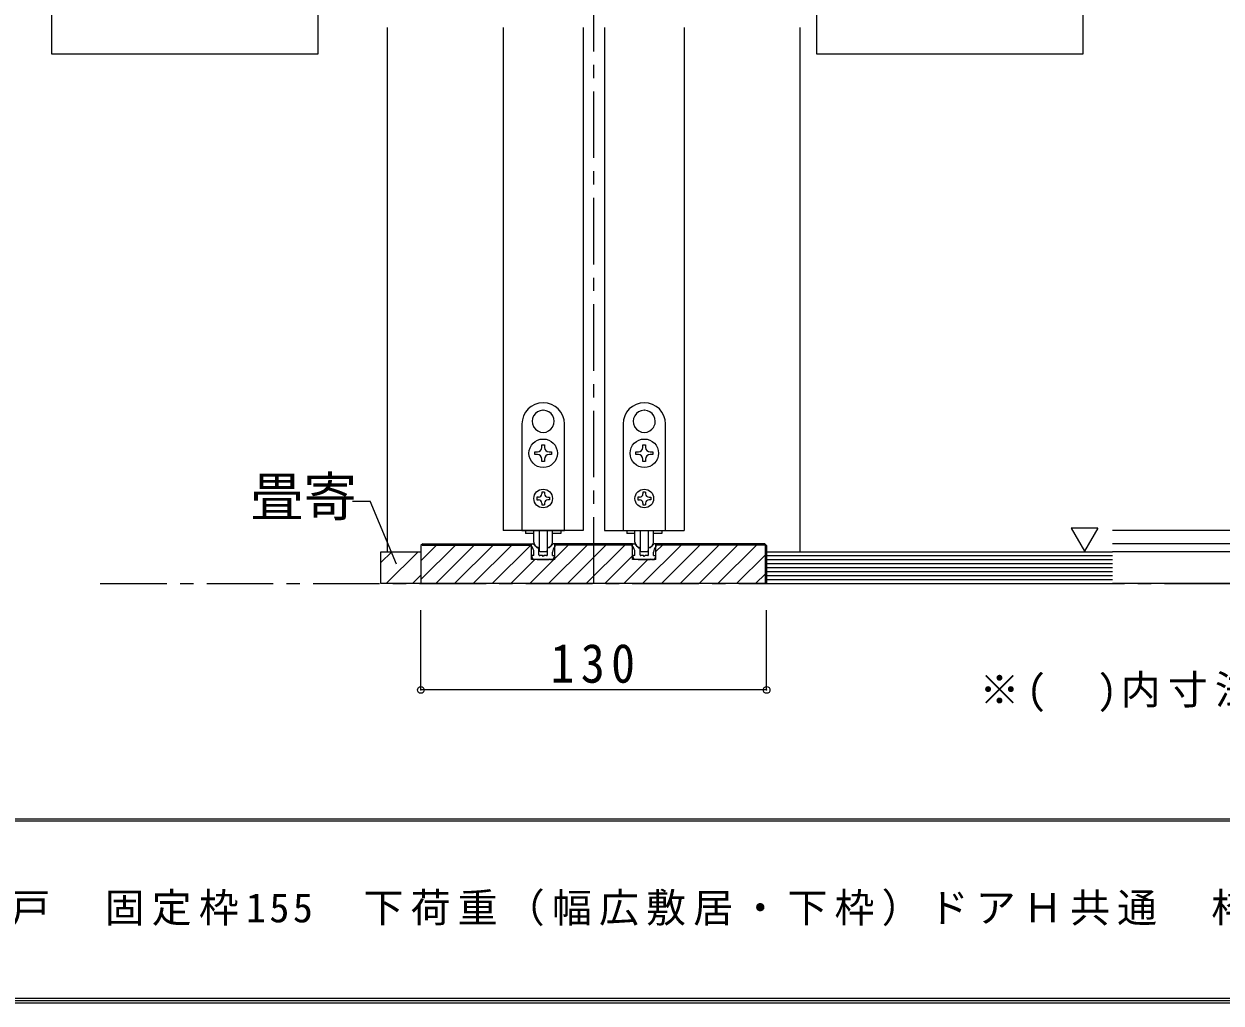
# Model space of a CAD drawing. Units: millimetres at full size, sheet at 1:5; details may follow other scales. Extents: x -973 to 977, y -701 to 696.
# Drawn here: x -611.4 to -161.5, y -700.8 to -332.8 of the extents above; entities that cross this region are included whole.
import ezdxf
from ezdxf.enums import TextEntityAlignment as Align

# ---------------------------------------------------------------- set-up
doc = ezdxf.new("R2010")
doc.units = ezdxf.units.MM
doc.header["$LTSCALE"] = 5
doc.header["$PDMODE"] = 32
doc.header["$PDSIZE"] = 2.5
doc.linetypes.add('CHAIN1', pattern=[8, 5, -1, 1, -1])
doc.linetypes.add('DASHED1', pattern=[1.8, 1.2, -0.6])
for name, color, linetype, lineweight in [('0-1_通り芯', 4, 'CHAIN1', 9), ('0-3_仕上げ', 2, 'Continuous', 9), ('0-4_枠', 3, 'Continuous', 9), ('0-6_扉', 6, 'Continuous', 9), ('0-7_金物', 7, 'Continuous', 9), ('0-A_文字', 7, 'Continuous', 9), ('0-B_寸法', 7, 'Continuous', 9), ('0-C_ハッチ', 4, 'DASHED1', 9), ('F-1_枠', 6, 'Continuous', 9)]:
    doc.layers.add(name, color=color, linetype=linetype, lineweight=lineweight)
doc.layers.add('F-A_文字', color=7, linetype='Continuous')
doc.styles.add('ＭＳ ゴシック', font='')
doc.styles.get('ＭＳ ゴシック').set_extended_font_data('MS Gothic')

msp = doc.modelspace()

# ---------------------------------------------------------------- linework, layer by layer
at = {"layer": '0-1_通り芯'}
for p, q in [((-397.256, -543.141), (-397.256, -35.141)), ((-582.756, -543.141), (-43.256, -543.141))]:
    msp.add_line(p, q, dxfattribs=at)
at = {"layer": '0-3_仕上げ'}
for p, q in [((-477.256, -543.141), (-477.256, -531.142)), ((-332.256, -531.141), (-202.256, -531.141)), ((-332.256, -543.142), (-332.256, -531.142)), ((-462.256, -543.142), (-477.256, -543.142)), ((-332.256, -543.141), (-202.256, -543.141))]:
    msp.add_line(p, q, dxfattribs=at)
at = {"layer": '0-3_仕上げ', "color": 7}
for p, q in [((-332.256, -532.641), (-202.256, -532.641)), ((-332.256, -534.141), (-202.256, -534.141)), ((-332.256, -535.641), (-202.256, -535.641)), ((-332.256, -537.141), (-202.256, -537.141)), ((-332.256, -538.641), (-202.256, -538.641)), ((-332.256, -540.141), (-202.256, -540.141)), ((-332.256, -541.641), (-202.256, -541.641))]:
    msp.add_line(p, q, dxfattribs=at)
at = {"layer": '0-3_仕上げ'}
msp.add_lwpolyline([(-477.256, -531.142), (-462.256, -531.142), (-462.256, -543.142)], dxfattribs=at)
at = {"layer": '0-4_枠', "color": 4}
for p, q in [((-474.756, -531.141), (-474.756, -334.141)), ((-319.756, -334.141), (-319.756, -531.141))]:
    msp.add_line(p, q, dxfattribs=at)
at = {"layer": '0-4_枠'}
for p, q in [((-461.549, -528.141), (-462.256, -528.849)), ((-462.256, -528.849), (-462.256, -543.142)), ((-461.756, -528.641), (-420.656, -528.641)), ((-461.549, -528.141), (-420.656, -528.141)), ((-411.856, -534.141), (-411.856, -528.141)), ((-382.656, -528.641), (-411.856, -528.641)), ((-332.963, -528.141), (-373.856, -528.141)), ((-373.856, -534.141), (-373.856, -528.141)), ((-332.756, -528.641), (-373.856, -528.641)), ((-332.256, -528.849), (-332.963, -528.141)), ((-332.756, -543.142), (-332.756, -528.641)), ((-332.256, -528.849), (-332.256, -543.142)), ((-332.256, -543.142), (-462.256, -543.142))]:
    msp.add_line(p, q, dxfattribs=at)
for points in [[(-411.856, -534.141), (-420.656, -534.141), (-420.656, -528.141)], [(-373.856, -534.141), (-382.656, -534.141), (-382.656, -528.141), (-411.856, -528.141)]]:
    msp.add_lwpolyline(points, dxfattribs=at)
at = {"layer": '0-6_扉'}
for p, q in [((-431.256, -334.141), (-431.256, -523.142)), ((-401.256, -334.141), (-401.256, -523.142)), ((-393.256, -334.141), (-393.256, -523.142)), ((-363.256, -334.141), (-363.256, -523.142)), ((-401.256, -523.142), (-431.256, -523.142)), ((-393.256, -523.142), (-363.256, -523.142))]:
    msp.add_line(p, q, dxfattribs=at)
at = {"layer": '0-7_金物'}
for p, q in [((-416.355, -477.993), (-416.256, -478.092)), ((-416.157, -477.993), (-416.256, -478.092)), ((-378.355, -477.993), (-378.256, -478.092)), ((-378.157, -477.993), (-378.256, -478.092)), ((-424.256, -483.142), (-424.256, -523.142)), ((-419.898, -484.13), (-419.763, -484.167)), ((-419.799, -484.302), (-419.763, -484.167)), ((-412.613, -484.13), (-412.748, -484.167)), ((-412.712, -484.302), (-412.748, -484.167)), ((-408.256, -523.142), (-408.256, -483.142)), ((-386.256, -483.142), (-386.256, -523.142)), ((-381.898, -484.13), (-381.763, -484.167)), ((-381.799, -484.302), (-381.763, -484.167)), ((-374.613, -484.13), (-374.748, -484.167)), ((-374.712, -484.302), (-374.748, -484.167)), ((-370.256, -523.142), (-370.256, -483.142)), ((-419.406, -493.642), (-418.456, -493.642)), ((-419.406, -494.642), (-419.406, -493.642)), ((-418.456, -494.642), (-419.406, -494.642)), ((-416.756, -491.942), (-416.756, -490.992)), ((-416.756, -490.992), (-415.756, -490.992)), ((-415.756, -490.992), (-415.756, -491.942)), ((-414.056, -493.642), (-413.106, -493.642)), ((-413.106, -494.642), (-414.056, -494.642)), ((-413.106, -493.642), (-413.106, -494.642)), ((-381.406, -493.642), (-380.456, -493.642)), ((-381.406, -494.642), (-381.406, -493.642)), ((-380.456, -494.642), (-381.406, -494.642)), ((-378.756, -491.942), (-378.756, -490.992)), ((-378.756, -490.992), (-377.756, -490.992)), ((-377.756, -490.992), (-377.756, -491.942)), ((-376.056, -493.642), (-375.106, -493.642)), ((-375.106, -494.642), (-376.056, -494.642)), ((-375.106, -493.642), (-375.106, -494.642)), ((-416.756, -497.292), (-416.756, -496.342)), ((-378.756, -497.292), (-378.756, -496.342)), ((-418.056, -510.642), (-418.656, -510.642)), ((-416.756, -508.742), (-416.756, -509.342)), ((-415.756, -508.742), (-416.756, -508.742)), ((-416.756, -512.942), (-416.756, -513.542)), ((-415.756, -508.742), (-415.756, -509.342)), ((-415.756, -512.942), (-415.756, -513.542)), ((-414.456, -510.642), (-413.856, -510.642)), ((-413.856, -511.642), (-414.456, -511.642)), ((-413.856, -510.642), (-413.856, -511.642)), ((-380.056, -510.642), (-380.656, -510.642)), ((-378.756, -508.742), (-378.756, -509.342)), ((-377.756, -508.742), (-378.756, -508.742)), ((-378.756, -512.942), (-378.756, -513.542)), ((-377.756, -508.742), (-377.756, -509.342)), ((-377.756, -512.942), (-377.756, -513.542)), ((-376.456, -510.642), (-375.856, -510.642)), ((-375.856, -511.642), (-376.456, -511.642)), ((-375.856, -510.642), (-375.856, -511.642)), ((-416.756, -513.542), (-415.756, -513.542)), ((-378.756, -513.542), (-377.756, -513.542)), ((-424.256, -523.142), (-408.256, -523.142)), ((-422.856, -523.142), (-422.856, -524.342)), ((-419.723, -524.342), (-422.856, -524.342)), ((-419.756, -527.563), (-419.756, -523.142)), ((-417.756, -523.142), (-417.756, -530.763)), ((-414.756, -523.142), (-414.756, -530.763)), ((-409.656, -524.342), (-412.788, -524.342)), ((-412.756, -527.563), (-412.756, -523.142)), ((-409.656, -523.142), (-409.656, -524.342)), ((-386.256, -523.142), (-370.256, -523.142)), ((-384.856, -523.142), (-384.856, -524.342)), ((-381.723, -524.342), (-384.856, -524.342)), ((-381.756, -527.563), (-381.756, -523.142)), ((-379.756, -523.142), (-379.756, -530.763)), ((-376.756, -523.142), (-376.756, -530.763)), ((-371.656, -524.342), (-374.788, -524.342)), ((-374.756, -527.563), (-374.756, -523.142)), ((-371.656, -523.142), (-371.656, -524.342)), ((-418.594, -529.554), (-419.859, -528.288)), ((-418.381, -529.642), (-418.056, -529.642)), ((-417.856, -532.341), (-417.856, -529.842)), ((-414.656, -532.341), (-414.656, -529.842)), ((-414.13, -529.642), (-414.456, -529.642)), ((-413.918, -529.554), (-412.652, -528.288)), ((-411.756, -528.142), (-412.299, -528.142)), ((-411.756, -529.142), (-411.756, -528.142)), ((-380.594, -529.554), (-381.859, -528.288)), ((-380.381, -529.642), (-380.056, -529.642)), ((-379.856, -532.341), (-379.856, -529.842)), ((-376.656, -532.341), (-376.656, -529.842)), ((-376.13, -529.642), (-376.456, -529.642)), ((-375.918, -529.554), (-374.652, -528.288)), ((-373.756, -528.142), (-374.299, -528.142)), ((-373.756, -529.142), (-373.756, -528.142)), ((-420.056, -534.141), (-420.542, -532.915)), ((-419.756, -532.641), (-420.356, -532.641)), ((-418.956, -534.141), (-420.056, -534.141)), ((-419.756, -532.641), (-419.756, -531.378)), ((-418.956, -534.141), (-418.756, -533.941)), ((-418.756, -533.941), (-418.556, -534.141)), ((-418.556, -534.141), (-413.956, -534.141)), ((-416.556, -532.641), (-417.556, -532.641)), ((-417.456, -531.063), (-415.056, -531.063)), ((-416.256, -532.941), (-416.556, -532.641)), ((-413.756, -533.941), (-413.956, -534.141)), ((-413.556, -534.141), (-413.756, -533.941)), ((-413.556, -534.141), (-412.456, -534.141)), ((-412.756, -532.641), (-412.756, -531.378)), ((-412.756, -532.641), (-412.156, -532.641)), ((-412.456, -534.141), (-411.97, -532.915)), ((-382.056, -534.141), (-382.542, -532.915)), ((-381.756, -532.641), (-382.356, -532.641)), ((-380.956, -534.141), (-382.056, -534.141)), ((-381.756, -532.641), (-381.756, -531.378)), ((-380.956, -534.141), (-380.756, -533.941)), ((-380.756, -533.941), (-380.556, -534.141)), ((-380.556, -534.141), (-375.956, -534.141)), ((-378.556, -532.641), (-379.556, -532.641)), ((-379.456, -531.063), (-377.056, -531.063)), ((-378.256, -532.941), (-378.556, -532.641)), ((-375.756, -533.941), (-375.956, -534.141)), ((-375.556, -534.141), (-375.756, -533.941)), ((-375.556, -534.141), (-374.456, -534.141)), ((-374.756, -532.641), (-374.756, -531.378)), ((-374.756, -532.641), (-374.156, -532.641)), ((-374.456, -534.141), (-373.97, -532.915))]:
    msp.add_line(p, q, dxfattribs=at)
for points in [[(-415.756, -496.342), (-415.756, -497.292), (-416.756, -497.292)], [(-377.756, -496.342), (-377.756, -497.292), (-378.756, -497.292)], [(-418.656, -510.642), (-418.656, -511.642), (-418.056, -511.642)], [(-380.656, -510.642), (-380.656, -511.642), (-380.056, -511.642)], [(-420.756, -529.142), (-420.756, -528.142), (-420.213, -528.142)], [(-382.756, -529.142), (-382.756, -528.142), (-382.213, -528.142)], [(-414.956, -532.641), (-415.956, -532.641), (-416.256, -532.941)], [(-376.956, -532.641), (-377.956, -532.641), (-378.256, -532.941)]]:
    msp.add_lwpolyline(points, dxfattribs=at)
for centre, radius in [((-416.256, -494.142), 5.35), ((-378.256, -494.142), 5.35), ((-416.256, -511.142), 3.5), ((-378.256, -511.142), 3.5)]:
    msp.add_circle(centre, radius, dxfattribs=at)
for centre, radius, start, end in [((-416.256, -483.142), 8, 0, 180), ((-378.256, -483.142), 8, 0, 180), ((-416.256, -482.142), 4.15, 91.3645, 208.6355), ((-416.256, -482.142), 4.15, 331.3645, 88.6355), ((-378.256, -482.142), 4.15, 91.3645, 208.6355), ((-378.256, -482.142), 4.15, 331.3645, 88.6355), ((-416.256, -482.142), 4.15, 211.3645, 328.6355), ((-378.256, -482.142), 4.15, 211.3645, 328.6355), ((-418.456, -491.942), 1.7, 270, 0), ((-418.456, -496.342), 1.7, 0, 90), ((-414.056, -491.942), 1.7, 180, 270), ((-414.056, -496.342), 1.7, 90, 180), ((-380.456, -491.942), 1.7, 270, 0), ((-380.456, -496.342), 1.7, 0, 90), ((-376.056, -491.942), 1.7, 180, 270), ((-376.056, -496.342), 1.7, 90, 180), ((-418.056, -509.342), 1.3, 270, 0), ((-418.056, -512.942), 1.3, 0, 90), ((-414.456, -509.342), 1.3, 180, 270), ((-414.456, -512.942), 1.3, 90, 180), ((-380.056, -509.342), 1.3, 270, 0), ((-380.056, -512.942), 1.3, 0, 90), ((-376.456, -509.342), 1.3, 180, 270), ((-376.456, -512.942), 1.3, 90, 180), ((-422.756, -531.378), 3, 0, 48.19), ((-420.213, -528.642), 0.5, 45, 90), ((-417.756, -527.563), 2, 180, 264.78409), ((-418.381, -529.342), 0.3, 225, 270), ((-418.056, -529.842), 0.2, 360, 90), ((-417.956, -529.754), 0.2, 0, 84.78409), ((-417.456, -530.763), 0.3, 180, 270), ((-415.056, -530.763), 0.3, 270, 0), ((-414.556, -529.754), 0.2, 95.21591, 180), ((-414.456, -529.842), 0.2, 90, 180), ((-414.756, -527.563), 2, 275.21591, 0), ((-414.13, -529.342), 0.3, 270, 315), ((-409.756, -531.378), 3, 131.81, 180), ((-412.299, -528.642), 0.5, 90, 135), ((-384.756, -531.378), 3, 0, 48.19), ((-382.213, -528.642), 0.5, 45, 90), ((-379.756, -527.563), 2, 180, 264.78409), ((-380.381, -529.342), 0.3, 225, 270), ((-380.056, -529.842), 0.2, 360, 90), ((-379.956, -529.754), 0.2, 0, 84.78409), ((-379.456, -530.763), 0.3, 180, 270), ((-377.056, -530.763), 0.3, 270, 0), ((-376.556, -529.754), 0.2, 95.21591, 180), ((-376.456, -529.842), 0.2, 90, 180), ((-376.756, -527.563), 2, 275.21591, 0), ((-376.13, -529.342), 0.3, 270, 315), ((-371.756, -531.378), 3, 131.81, 180), ((-374.299, -528.642), 0.5, 90, 135), ((-420.356, -532.841), 0.2, 90, 201.616), ((-417.556, -532.341), 0.3, 180, 270), ((-414.956, -532.341), 0.3, 270, 360), ((-412.156, -532.841), 0.2, 338.384, 90), ((-382.356, -532.841), 0.2, 90, 201.616), ((-379.556, -532.341), 0.3, 180, 270), ((-376.956, -532.341), 0.3, 270, 360), ((-374.156, -532.841), 0.2, 338.384, 90)]:
    msp.add_arc(centre, radius, start, end, dxfattribs=at)
at = {"layer": '0-A_文字'}
for p, q in [((-601.006, -344.141), (-601.006, -304.141)), ((-501.006, -304.141), (-501.006, -344.141)), ((-213.381, -304.141), (-213.381, -344.141)), ((-501.006, -344.141), (-601.006, -344.141)), ((-487.935, -512.16), (-481.342, -512.16)), ((-471.379, -535.882), (-481.342, -512.16)), ((-217.82, -522.328), (-212.82, -530.988)), ((-207.82, -522.328), (-217.82, -522.328)), ((-207.82, -522.328), (-212.82, -530.988))]:
    msp.add_line(p, q, dxfattribs=at)
msp.add_lwpolyline([(-213.381, -344.141), (-313.381, -344.141), (-313.381, -304.141)], dxfattribs=at)
at = {"layer": '0-B_寸法', "color": 4}
for p, q in [((-132.256, -523.142), (-202.256, -523.142)), ((-97.256, -528.142), (-202.256, -528.142)), ((-97.256, -531.141), (-202.256, -531.141)), ((-62.256, -543.141), (-202.256, -543.141)), ((-462.256, -583.141), (-462.256, -553.141)), ((-332.256, -583.141), (-332.256, -553.141)), ((-332.256, -583.141), (-462.256, -583.141))]:
    msp.add_line(p, q, dxfattribs=at)
at = {"layer": '0-B_寸法'}
for p in [(-462.256, -583.141), (-332.256, -583.141)]:
    msp.add_point(p, dxfattribs=at)
at = {"layer": '0-C_ハッチ', "linetype": 'Continuous'}
for p, q in [((-462.256, -534.579), (-456.318, -528.641)), ((-462.256, -541.65), (-449.247, -528.641)), ((-456.676, -543.142), (-442.176, -528.641)), ((-449.605, -543.142), (-435.105, -528.641)), ((-442.534, -543.142), (-428.034, -528.641)), ((-435.463, -543.142), (-420.963, -528.641)), ((-414.25, -543.142), (-399.75, -528.641)), ((-411.856, -533.676), (-406.821, -528.641)), ((-407.179, -543.142), (-392.679, -528.641)), ((-400.108, -543.142), (-385.608, -528.641)), ((-378.895, -543.142), (-364.394, -528.641)), ((-373.856, -531.032), (-371.466, -528.641)), ((-371.823, -543.142), (-357.323, -528.641)), ((-364.752, -543.142), (-350.252, -528.641)), ((-357.681, -543.142), (-343.181, -528.641)), ((-350.61, -543.142), (-336.11, -528.641)), ((-477.256, -535.225), (-473.172, -531.142)), ((-475.273, -543.142), (-463.273, -531.142)), ((-428.392, -543.142), (-419.392, -534.141)), ((-421.321, -543.142), (-412.321, -534.141)), ((-393.037, -543.142), (-382.656, -532.761)), ((-385.966, -543.142), (-376.966, -534.141)), ((-343.539, -543.142), (-332.756, -532.358)), ((-336.468, -543.142), (-332.756, -539.429)), ((-465.373, -543.142), (-462.256, -540.024))]:
    msp.add_line(p, q, dxfattribs=at)
at = {"layer": 'F-1_枠'}
for p, q in [((976.653, -631.667), (-973.347, -631.667)), ((976.653, -632.5), (-973.347, -632.5)), ((976.653, -699.167), (-973.347, -699.167)), ((976.653, -700), (-973.347, -700)), ((976.653, -700.833), (-973.347, -700.833))]:
    msp.add_line(p, q, dxfattribs=at)

# ---------------------------------------------------------------- texts
at = {"layer": '0-A_文字', "style": 'ＭＳ ゴシック'}
msp.add_text('畳寄', height=14.66, dxfattribs=at).set_placement((-526.342, -522.16), align=Align.BOTTOM_LEFT)
at = {"layer": '0-A_文字', "insert": (-252.256, -591.448), "char_height": 11, "attachment_point": 7, "style": 'ＭＳ ゴシック'}
msp.add_mtext('\\T1.18;※(\u3000)内寸法はハイドア', dxfattribs=at)
at = {"layer": '0-B_寸法', "insert": (-413.506, -580.641), "char_height": 14.66, "attachment_point": 7, "style": 'ＭＳ ゴシック'}
msp.add_mtext('\\T1.27;\\W0.9;130', dxfattribs=at)
at = {"layer": 'F-A_文字', "insert": (-846.68, -673.333), "char_height": 11, "attachment_point": 7, "style": 'ＭＳ ゴシック'}
msp.add_mtext('\\T1.18;ソフトアート\u3000４枚引き違い戸\u3000固定枠155\u3000下荷重（幅広敷居・下枠）ドアＨ共通\u3000枠外Ｗ3,234', dxfattribs=at)

doc.saveas('drawing.dxf')
